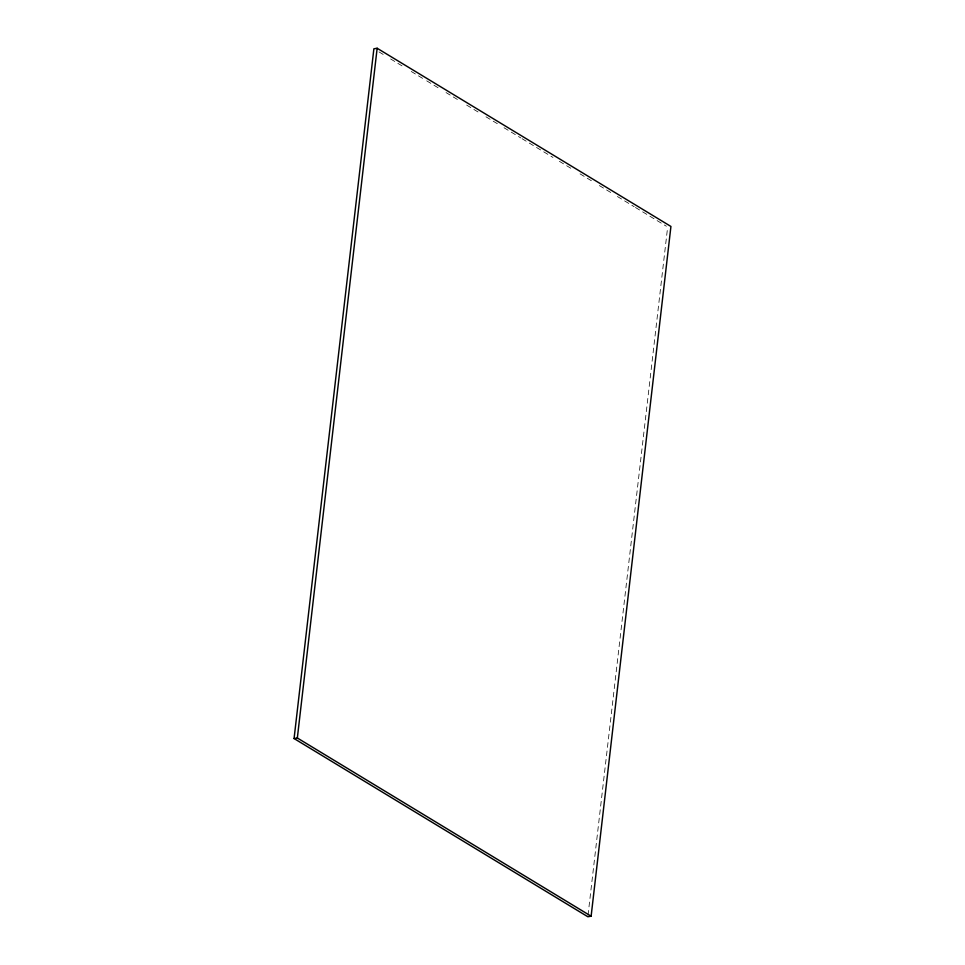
<?xml version="1.0" encoding="UTF-8"?>
<svg xmlns="http://www.w3.org/2000/svg" width="965" height="965" viewBox="0 0 965 965"><rect width="100%" height="100%" fill="white"/><g stroke="black" fill="none" stroke-linecap="round" stroke-linejoin="round"><path stroke-width="0.72" stroke-dasharray="4.83 3.62" d="M588.023 915.254L667.659 227.004M379.04 51.929L384.191 55.053M390.632 58.962L403.515 66.778M411.247 71.47L425.42 80.071M426.711 80.843L439.594 88.659M446.035 92.568L460.209 101.168M466.65 105.076L478.254 112.109M485.974 116.801L497.578 123.834M504.019 127.742L520.774 137.911M522.053 138.683L552.981 157.452M559.423 161.348L573.596 169.949M580.037 173.857L591.629 180.889M599.361 185.582L612.256 193.398M617.407 196.522L634.15 206.691M635.44 207.475L666.369 226.232"/><path stroke-width="1.45" d="M294.072 738.539L373.877 48.805L377.146 48.25L670.928 226.461L591.123 916.195L587.854 916.75L294.072 738.539L297.341 737.996L591.123 916.195M297.341 737.996L377.146 48.25"/></g></svg>
